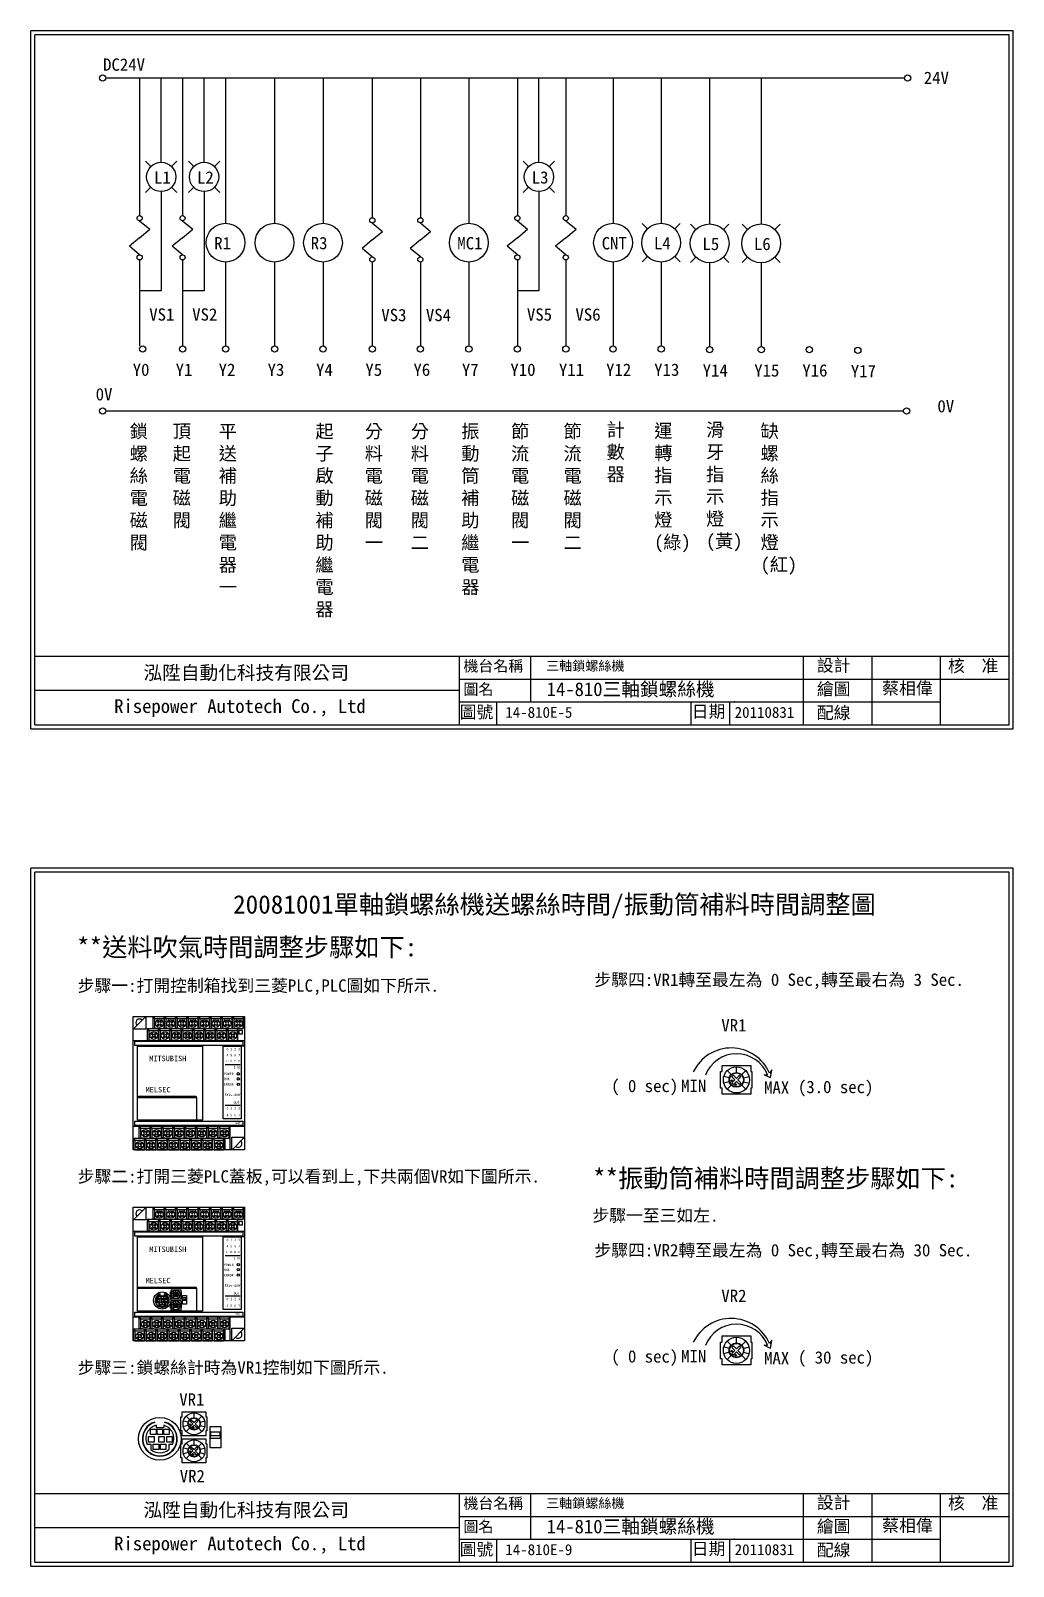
# Model space of a CAD drawing. Extents: x 143 to 1738, y -21 to 428.
# Drawn here: x 1450.6 to 1737.6, y -20.5 to 428 of the extents above; entities that cross this region are included whole.
import ezdxf

# ---------------------------------------------------------------- set-up
doc = ezdxf.new("R2010")
doc.units = 0
doc.layers.get('0').update_dxf_attribs({"linetype": 'CONTINUOUS'})
for name, color, linetype in [('圖框層', 7, 'CONTINUOUS'), ('文字層', 4, 'CONTINUOUS'), ('標尺寸層', 3, 'CONTINUOUS')]:
    doc.layers.add(name, color=color, linetype=linetype)
doc.styles.add('CNS', font='romanc.shx', dxfattribs={"bigfont": 'chineset.shx'})
doc.styles.add('STSL', font='kaiu.ttf')

# ---------------------------------------------------------------- blocks, each defined once
blk = doc.blocks.new('FX1S-14MT')
at = {"layer": '標尺寸層', "color": 7}
for p, q in [((5.75, 0), (5.75, -3.5)), ((5.75, 0), (9.05, 0)), ((6.25, -0.7), (6.25, 0)), ((9.05, -0.7), (9.05, 0)), ((9.05, 0), (9.05, -3.5)), ((9.05, 0), (9.05, -3.5)), ((9.05, 0), (12.35, 0)), ((9.55, -0.7), (9.55, 0)), ((12.35, -0.7), (12.35, 0)), ((12.35, 0), (12.35, -3.5)), ((12.35, 0), (12.35, -3.5)), ((12.35, 0), (15.65, 0)), ((12.85, -0.7), (12.85, 0)), ((15.65, -0.7), (15.65, 0)), ((15.65, 0), (15.65, -3.5)), ((15.65, 0), (15.65, -3.5)), ((15.65, 0), (18.95, 0)), ((16.15, -0.7), (16.15, 0)), ((18.95, -0.7), (18.95, 0)), ((18.95, 0), (18.95, -3.5)), ((18.95, 0), (18.95, -3.5)), ((18.95, 0), (22.25, 0)), ((19.45, -0.7), (19.45, 0)), ((22.25, -0.7), (22.25, 0)), ((22.25, 0), (22.25, -3.5)), ((22.25, 0), (22.25, -3.5)), ((22.25, 0), (25.55, 0)), ((22.75, -0.7), (22.75, 0)), ((25.55, -0.7), (25.55, 0)), ((25.55, 0), (25.55, -3.5)), ((25.55, 0), (25.55, -3.5)), ((25.55, 0), (28.85, 0)), ((26.05, -0.7), (26.05, 0)), ((28.85, -0.7), (28.85, 0)), ((28.85, 0), (28.85, -3.5)), ((28.85, 0), (28.85, -3.5)), ((28.85, 0), (32.15, 0)), ((29.35, -0.7), (29.35, 0)), ((32.15, -0.7), (32.15, 0)), ((32.15, 0), (32.15, -3.5)), ((3.55, -0.15), (0.15, -3.55)), ((4.1, -3.5), (4.1, -7)), ((4.1, -3.5), (7.4, -3.5)), ((4.6, -4.2), (4.6, -3.5)), ((6.85, -3.5), (5.75, -3.5)), ((7.4, -4.2), (7.4, -3.5)), ((7.4, -3.5), (7.4, -7)), ((7.4, -3.5), (7.4, -7)), ((7.4, -3.5), (10.7, -3.5)), ((7.9, -4.2), (7.9, -3.5)), ((10.15, -3.5), (9.05, -3.5)), ((10.7, -4.2), (10.7, -3.5)), ((10.7, -3.5), (10.7, -7)), ((10.7, -3.5), (10.7, -7)), ((10.7, -3.5), (14, -3.5)), ((11.2, -4.2), (11.2, -3.5)), ((13.45, -3.5), (12.35, -3.5)), ((14, -4.2), (14, -3.5)), ((14, -3.5), (14, -7)), ((14, -3.5), (14, -7)), ((14, -3.5), (17.3, -3.5)), ((14.5, -4.2), (14.5, -3.5)), ((16.75, -3.5), (15.65, -3.5)), ((17.3, -4.2), (17.3, -3.5)), ((17.3, -3.5), (17.3, -7)), ((17.3, -3.5), (17.3, -7)), ((17.3, -3.5), (20.6, -3.5)), ((17.8, -4.2), (17.8, -3.5)), ((20.05, -3.5), (18.95, -3.5)), ((20.6, -4.2), (20.6, -3.5)), ((20.6, -3.5), (20.6, -7)), ((20.6, -3.5), (20.6, -7)), ((20.6, -3.5), (23.9, -3.5)), ((21.1, -4.2), (21.1, -3.5)), ((23.35, -3.5), (22.25, -3.5)), ((23.9, -4.2), (23.9, -3.5)), ((23.9, -3.5), (23.9, -7)), ((23.9, -3.5), (23.9, -7)), ((23.9, -3.5), (27.2, -3.5)), ((24.4, -4.2), (24.4, -3.5)), ((26.65, -3.5), (25.55, -3.5)), ((27.2, -4.2), (27.2, -3.5)), ((27.2, -3.5), (27.2, -7)), ((27.2, -3.5), (27.2, -7)), ((27.2, -3.5), (30.5, -3.5)), ((27.7, -4.2), (27.7, -3.5)), ((29.95, -3.5), (28.85, -3.5)), ((30.5, -4.2), (30.5, -3.5)), ((30.5, -3.5), (30.5, -7)), ((0, -7), (32.5, -7)), ((5.2, -7), (4.1, -7)), ((8.5, -7), (7.4, -7)), ((11.8, -7), (10.7, -7)), ((15.1, -7), (14, -7)), ((18.4, -7), (17.3, -7)), ((21.7, -7), (20.6, -7)), ((25, -7), (23.9, -7)), ((28.3, -7), (27.2, -7)), ((32.5, -8.67), (31.5, -8.67)), ((32.5, -8.78), (32.5, -9.78)), ((26.87, -14.07), (31.19, -14.07)), ((18.37, -23.41), (1.2, -23.41)), ((26.87, -25.86), (31.19, -25.86)), ((0, -32), (32.5, -32)), ((0, -35.5), (0, -39)), ((0, -35.5), (3.3, -35.5)), ((0.5, -36.2), (0.5, -35.5)), ((1.65, -32), (1.65, -35.5)), ((1.65, -32), (4.95, -32)), ((2.75, -35.5), (1.65, -35.5)), ((2.15, -32.7), (2.15, -32)), ((3.3, -36.2), (3.3, -35.5)), ((3.3, -35.5), (3.3, -39)), ((3.3, -35.5), (3.3, -39)), ((3.3, -35.5), (6.6, -35.5)), ((3.8, -36.2), (3.8, -35.5)), ((4.95, -32.7), (4.95, -32)), ((4.95, -32), (4.95, -35.5)), ((4.95, -32), (4.95, -35.5)), ((4.95, -32), (8.25, -32)), ((6.05, -35.5), (4.95, -35.5)), ((5.45, -32.7), (5.45, -32)), ((6.6, -36.2), (6.6, -35.5)), ((6.6, -35.5), (6.6, -39)), ((6.6, -35.5), (6.6, -39)), ((6.6, -35.5), (9.9, -35.5)), ((7.1, -36.2), (7.1, -35.5)), ((8.25, -32.7), (8.25, -32)), ((8.25, -32), (8.25, -35.5)), ((8.25, -32), (8.25, -35.5)), ((8.25, -32), (11.55, -32)), ((9.35, -35.5), (8.25, -35.5)), ((8.75, -32.7), (8.75, -32)), ((9.9, -36.2), (9.9, -35.5)), ((9.9, -35.5), (9.9, -39)), ((9.9, -35.5), (9.9, -39)), ((9.9, -35.5), (13.2, -35.5)), ((10.4, -36.2), (10.4, -35.5)), ((11.55, -32.7), (11.55, -32)), ((11.55, -32), (11.55, -35.5)), ((11.55, -32), (11.55, -35.5)), ((11.55, -32), (14.85, -32)), ((12.65, -35.5), (11.55, -35.5)), ((12.05, -32.7), (12.05, -32)), ((13.2, -36.2), (13.2, -35.5)), ((13.2, -35.5), (13.2, -39)), ((13.2, -35.5), (13.2, -39)), ((13.2, -35.5), (16.5, -35.5)), ((13.7, -36.2), (13.7, -35.5)), ((14.85, -32.7), (14.85, -32)), ((14.85, -32), (14.85, -35.5)), ((14.85, -32), (14.85, -35.5)), ((14.85, -32), (18.15, -32)), ((15.95, -35.5), (14.85, -35.5)), ((15.35, -32.7), (15.35, -32)), ((16.5, -36.2), (16.5, -35.5)), ((16.5, -35.5), (16.5, -39)), ((16.5, -35.5), (16.5, -39)), ((16.5, -35.5), (19.8, -35.5)), ((17, -36.2), (17, -35.5)), ((18.15, -32.7), (18.15, -32)), ((18.15, -32), (18.15, -35.5)), ((18.15, -32), (18.15, -35.5)), ((18.15, -32), (21.45, -32)), ((19.25, -35.5), (18.15, -35.5)), ((18.65, -32.7), (18.65, -32)), ((19.8, -36.2), (19.8, -35.5)), ((19.8, -35.5), (19.8, -39)), ((19.8, -35.5), (19.8, -39)), ((19.8, -35.5), (23.1, -35.5)), ((20.3, -36.2), (20.3, -35.5)), ((21.45, -32.7), (21.45, -32)), ((21.45, -32), (21.45, -35.5)), ((21.45, -32), (21.45, -35.5)), ((21.45, -32), (24.75, -32)), ((22.55, -35.5), (21.45, -35.5)), ((21.95, -32.7), (21.95, -32)), ((23.1, -36.2), (23.1, -35.5)), ((23.1, -35.5), (23.1, -39)), ((23.1, -35.5), (23.1, -39)), ((23.1, -35.5), (26.4, -35.5)), ((23.6, -36.2), (23.6, -35.5)), ((24.75, -32.7), (24.75, -32)), ((24.75, -32), (24.75, -35.5)), ((24.75, -32), (24.75, -35.5)), ((24.75, -32), (28.05, -32)), ((25.85, -35.5), (24.75, -35.5)), ((25.25, -32.7), (25.25, -32)), ((26.4, -36.2), (26.4, -35.5)), ((26.4, -35.5), (26.4, -39)), ((26.73, -35.5), (26.73, -39)), ((28.05, -32.7), (28.05, -32)), ((28.05, -32), (28.05, -35.5)), ((28.25, -32), (28.25, -39)), ((32.35, -35.45), (28.95, -38.85)), ((1.1, -39), (0, -39)), ((4.4, -39), (3.3, -39)), ((7.7, -39), (6.6, -39)), ((11, -39), (9.9, -39)), ((14.3, -39), (13.2, -39)), ((17.6, -39), (16.5, -39)), ((20.9, -39), (19.8, -39)), ((24.2, -39), (23.1, -39))]:
    blk.add_line(p, q, dxfattribs=at)
for points in [[(0, 0), (3.7, 0), (3.7, -3.7), (0, -3.7)], [(0, 0), (32.5, 0), (32.5, -39), (0, -39)], [(7.4, -4.2), (4.6, -4.2), (4.6, -7), (7.4, -7)], [(9.05, -0.7), (6.25, -0.7), (6.25, -3.5), (9.05, -3.5)], [(10.7, -4.2), (7.9, -4.2), (7.9, -7), (10.7, -7)], [(12.35, -0.7), (9.55, -0.7), (9.55, -3.5), (12.35, -3.5)], [(14, -4.2), (11.2, -4.2), (11.2, -7), (14, -7)], [(15.65, -0.7), (12.85, -0.7), (12.85, -3.5), (15.65, -3.5)], [(17.3, -4.2), (14.5, -4.2), (14.5, -7), (17.3, -7)], [(18.95, -0.7), (16.15, -0.7), (16.15, -3.5), (18.95, -3.5)], [(20.6, -4.2), (17.8, -4.2), (17.8, -7), (20.6, -7)], [(22.25, -0.7), (19.45, -0.7), (19.45, -3.5), (22.25, -3.5)], [(23.9, -4.2), (21.1, -4.2), (21.1, -7), (23.9, -7)], [(25.55, -0.7), (22.75, -0.7), (22.75, -3.5), (25.55, -3.5)], [(27.2, -4.2), (24.4, -4.2), (24.4, -7), (27.2, -7)], [(28.85, -0.7), (26.05, -0.7), (26.05, -3.5), (28.85, -3.5)], [(30.5, -4.2), (27.7, -4.2), (27.7, -7), (30.5, -7)], [(32.15, -0.7), (29.35, -0.7), (29.35, -3.5), (32.15, -3.5)], [(31.93, -4.11), (30.83, -4.11), (30.83, -5.11), (31.93, -5.11)], [(0.46, -7.2), (32.05, -7.2), (32.05, -8.47), (0.46, -8.47)], [(1.2, -8.63), (20.2, -8.63), (20.2, -30.33), (1.2, -30.33)], [(26.3, -8.67), (31.5, -8.67), (31.5, -29.87), (26.3, -29.87)], [(1.2, -23.63), (18.5, -23.63), (18.5, -30.33), (1.2, -30.33)], [(0.46, -30.6), (32.05, -30.6), (32.05, -31.87), (0.46, -31.87)], [(4.95, -32.7), (2.15, -32.7), (2.15, -35.5), (4.95, -35.5)], [(8.25, -32.7), (5.45, -32.7), (5.45, -35.5), (8.25, -35.5)], [(11.55, -32.7), (8.75, -32.7), (8.75, -35.5), (11.55, -35.5)], [(14.85, -32.7), (12.05, -32.7), (12.05, -35.5), (14.85, -35.5)], [(18.15, -32.7), (15.35, -32.7), (15.35, -35.5), (18.15, -35.5)], [(21.45, -32.7), (18.65, -32.7), (18.65, -35.5), (21.45, -35.5)], [(24.75, -32.7), (21.95, -32.7), (21.95, -35.5), (24.75, -35.5)], [(28.05, -32.7), (25.25, -32.7), (25.25, -35.5), (28.05, -35.5)], [(28.8, -35.3), (32.5, -35.3), (32.5, -39), (28.8, -39)], [(3.3, -36.2), (0.5, -36.2), (0.5, -39), (3.3, -39)], [(6.6, -36.2), (3.8, -36.2), (3.8, -39), (6.6, -39)], [(9.9, -36.2), (7.1, -36.2), (7.1, -39), (9.9, -39)], [(13.2, -36.2), (10.4, -36.2), (10.4, -39), (13.2, -39)], [(16.5, -36.2), (13.7, -36.2), (13.7, -39), (16.5, -39)], [(19.8, -36.2), (17, -36.2), (17, -39), (19.8, -39)], [(23.1, -36.2), (20.3, -36.2), (20.3, -39), (23.1, -39)], [(26.4, -36.2), (23.6, -36.2), (23.6, -39), (26.4, -39)]]:
    blk.add_lwpolyline(points, close=True, dxfattribs=at)
for centre, radius in [((7.65, -2.1), 1.1), ((10.95, -2.1), 1.1), ((14.25, -2.1), 1.1), ((17.55, -2.1), 1.1), ((20.85, -2.1), 1.1), ((24.15, -2.1), 1.1), ((27.45, -2.1), 1.1), ((30.75, -2.1), 1.1), ((6, -5.6), 1.1), ((9.3, -5.6), 1.1), ((12.6, -5.6), 1.1), ((15.9, -5.6), 1.1), ((19.2, -5.6), 1.1), ((22.5, -5.6), 1.1), ((25.8, -5.6), 1.1), ((29.1, -5.6), 1.1), ((30.67, -16.76), 0.346), ((30.67, -18.22), 0.346), ((30.67, -19.8), 0.346), ((3.55, -34.1), 1.1), ((6.85, -34.1), 1.1), ((10.15, -34.1), 1.1), ((13.45, -34.1), 1.1), ((16.75, -34.1), 1.1), ((20.05, -34.1), 1.1), ((23.35, -34.1), 1.1), ((26.65, -34.1), 1.1), ((1.9, -37.6), 1.1), ((5.2, -37.6), 1.1), ((8.5, -37.6), 1.1), ((11.8, -37.6), 1.1), ((15.1, -37.6), 1.1), ((18.4, -37.6), 1.1), ((21.7, -37.6), 1.1), ((25, -37.6), 1.1)]:
    blk.add_circle(centre, radius, dxfattribs=at)
for centre, start, end in [((1.85, -1.85), 45, 225), ((30.65, -37.15), 225, 45)]:
    blk.add_arc(centre, 1.1, start, end, dxfattribs=at)
for centre, major_axis, ratio, start_param, end_param in [((7.65, -1.9), (-0.778, 0.778), 0.176168, 4.886768, 7.679603), ((7.65, -2.1), (0.778, 0.778), 0.176168, 1.745175, 4.53801), ((7.65, -1.9), (0.778, 0.778), 0.176168, 4.886768, 7.679603), ((7.65, -2.1), (-0.778, 0.778), 0.176168, 8.02836, 10.821195), ((10.95, -1.9), (-0.778, 0.778), 0.176168, 4.886768, 7.679603), ((10.95, -2.1), (0.778, 0.778), 0.176168, 1.745175, 4.53801), ((10.95, -1.9), (0.778, 0.778), 0.176168, 4.886768, 7.679603), ((10.95, -2.1), (-0.778, 0.778), 0.176168, 8.02836, 10.821195), ((14.25, -1.9), (-0.778, 0.778), 0.176168, 4.886768, 7.679603), ((14.25, -2.1), (0.778, 0.778), 0.176168, 1.745175, 4.53801), ((14.25, -1.9), (0.778, 0.778), 0.176168, 4.886768, 7.679603), ((14.25, -2.1), (-0.778, 0.778), 0.176168, 8.02836, 10.821195), ((17.55, -1.9), (-0.778, 0.778), 0.176168, 4.886768, 7.679603), ((17.55, -2.1), (0.778, 0.778), 0.176168, 1.745175, 4.53801), ((17.55, -1.9), (0.778, 0.778), 0.176168, 4.886768, 7.679603), ((17.55, -2.1), (-0.778, 0.778), 0.176168, 8.02836, 10.821195), ((20.85, -1.9), (-0.778, 0.778), 0.176168, 4.886768, 7.679603), ((20.85, -2.1), (0.778, 0.778), 0.176168, 1.745175, 4.53801), ((20.85, -1.9), (0.778, 0.778), 0.176168, 4.886768, 7.679603), ((20.85, -2.1), (-0.778, 0.778), 0.176168, 8.02836, 10.821195), ((24.15, -1.9), (-0.778, 0.778), 0.176168, 4.886768, 7.679603), ((24.15, -2.1), (0.778, 0.778), 0.176168, 1.745175, 4.53801), ((24.15, -1.9), (0.778, 0.778), 0.176168, 4.886768, 7.679603), ((24.15, -2.1), (-0.778, 0.778), 0.176168, 8.02836, 10.821195), ((27.45, -1.9), (-0.778, 0.778), 0.176168, 4.886768, 7.679603), ((27.45, -2.1), (0.778, 0.778), 0.176168, 1.745175, 4.53801), ((27.45, -1.9), (0.778, 0.778), 0.176168, 4.886768, 7.679603), ((27.45, -2.1), (-0.778, 0.778), 0.176168, 8.02836, 10.821195), ((30.75, -1.9), (-0.778, 0.778), 0.176168, 4.886768, 7.679603), ((30.75, -2.1), (0.778, 0.778), 0.176168, 1.745175, 4.53801), ((30.75, -1.9), (0.778, 0.778), 0.176168, 4.886768, 7.679603), ((30.75, -2.1), (-0.778, 0.778), 0.176168, 8.02836, 10.821195), ((6, -5.6), (-0.778, 0.778), 0.176168, 4.886768, 7.679603), ((6, -5.6), (0.778, 0.778), 0.176168, 1.745175, 4.53801), ((6, -5.6), (0.778, 0.778), 0.176168, 4.886768, 7.679603), ((6, -5.6), (-0.778, 0.778), 0.176168, 8.02836, 10.821195), ((9.3, -5.6), (-0.778, 0.778), 0.176168, 4.886768, 7.679603), ((9.3, -5.6), (0.778, 0.778), 0.176168, 1.745175, 4.53801), ((9.3, -5.6), (0.778, 0.778), 0.176168, 4.886768, 7.679603), ((9.3, -5.6), (-0.778, 0.778), 0.176168, 8.02836, 10.821195), ((12.6, -5.6), (-0.778, 0.778), 0.176168, 4.886768, 7.679603), ((12.6, -5.6), (0.778, 0.778), 0.176168, 1.745175, 4.53801), ((12.6, -5.6), (0.778, 0.778), 0.176168, 4.886768, 7.679603), ((12.6, -5.6), (-0.778, 0.778), 0.176168, 8.02836, 10.821195), ((15.9, -5.6), (-0.778, 0.778), 0.176168, 4.886768, 7.679603), ((15.9, -5.6), (0.778, 0.778), 0.176168, 1.745175, 4.53801), ((15.9, -5.6), (0.778, 0.778), 0.176168, 4.886768, 7.679603), ((15.9, -5.6), (-0.778, 0.778), 0.176168, 8.02836, 10.821195), ((19.2, -5.6), (-0.778, 0.778), 0.176168, 4.886768, 7.679603), ((19.2, -5.6), (0.778, 0.778), 0.176168, 1.745175, 4.53801), ((19.2, -5.6), (0.778, 0.778), 0.176168, 4.886768, 7.679603), ((19.2, -5.6), (-0.778, 0.778), 0.176168, 8.02836, 10.821195), ((22.5, -5.6), (-0.778, 0.778), 0.176168, 4.886768, 7.679603), ((22.5, -5.6), (0.778, 0.778), 0.176168, 1.745175, 4.53801), ((22.5, -5.6), (0.778, 0.778), 0.176168, 4.886768, 7.679603), ((22.5, -5.6), (-0.778, 0.778), 0.176168, 8.02836, 10.821195), ((25.8, -5.6), (-0.778, 0.778), 0.176168, 4.886768, 7.679603), ((25.8, -5.6), (0.778, 0.778), 0.176168, 1.745175, 4.53801), ((25.8, -5.6), (0.778, 0.778), 0.176168, 4.886768, 7.679603), ((25.8, -5.6), (-0.778, 0.778), 0.176168, 8.02836, 10.821195), ((29.1, -5.6), (-0.778, 0.778), 0.176168, 4.886768, 7.679603), ((29.1, -5.6), (0.778, 0.778), 0.176168, 1.745175, 4.53801), ((29.1, -5.6), (0.778, 0.778), 0.176168, 4.886768, 7.679603), ((29.1, -5.6), (-0.778, 0.778), 0.176168, 8.02836, 10.821195), ((18.37, -23.63), (0, 0.227), 0.577995, 4.712389, 6.283185), ((3.55, -34.1), (-0.778, 0.778), 0.176168, 4.886768, 7.679603), ((3.55, -34.1), (0.778, 0.778), 0.176168, 1.745175, 4.53801), ((3.55, -34.1), (0.778, 0.778), 0.176168, 4.886768, 7.679603), ((3.55, -34.1), (-0.778, 0.778), 0.176168, 8.02836, 10.821195), ((6.85, -34.1), (-0.778, 0.778), 0.176168, 4.886768, 7.679603), ((6.85, -34.1), (0.778, 0.778), 0.176168, 1.745175, 4.53801), ((6.85, -34.1), (0.778, 0.778), 0.176168, 4.886768, 7.679603), ((6.85, -34.1), (-0.778, 0.778), 0.176168, 8.02836, 10.821195), ((10.15, -34.1), (-0.778, 0.778), 0.176168, 4.886768, 7.679603), ((10.15, -34.1), (0.778, 0.778), 0.176168, 1.745175, 4.53801), ((10.15, -34.1), (0.778, 0.778), 0.176168, 4.886768, 7.679603), ((10.15, -34.1), (-0.778, 0.778), 0.176168, 8.02836, 10.821195), ((13.45, -34.1), (-0.778, 0.778), 0.176168, 4.886768, 7.679603), ((13.45, -34.1), (0.778, 0.778), 0.176168, 1.745175, 4.53801), ((13.45, -34.1), (0.778, 0.778), 0.176168, 4.886768, 7.679603), ((13.45, -34.1), (-0.778, 0.778), 0.176168, 8.02836, 10.821195), ((16.75, -34.1), (-0.778, 0.778), 0.176168, 4.886768, 7.679603), ((16.75, -34.1), (0.778, 0.778), 0.176168, 1.745175, 4.53801), ((16.75, -34.1), (0.778, 0.778), 0.176168, 4.886768, 7.679603), ((16.75, -34.1), (-0.778, 0.778), 0.176168, 8.02836, 10.821195), ((20.05, -34.1), (-0.778, 0.778), 0.176168, 4.886768, 7.679603), ((20.05, -34.1), (0.778, 0.778), 0.176168, 1.745175, 4.53801), ((20.05, -34.1), (0.778, 0.778), 0.176168, 4.886768, 7.679603), ((20.05, -34.1), (-0.778, 0.778), 0.176168, 8.02836, 10.821195), ((23.35, -34.1), (-0.778, 0.778), 0.176168, 4.886768, 7.679603), ((23.35, -34.1), (0.778, 0.778), 0.176168, 1.745175, 4.53801), ((23.35, -34.1), (0.778, 0.778), 0.176168, 4.886768, 7.679603), ((23.35, -34.1), (-0.778, 0.778), 0.176168, 8.02836, 10.821195), ((26.65, -34.1), (-0.778, 0.778), 0.176168, 4.886768, 7.679603), ((26.65, -34.1), (0.778, 0.778), 0.176168, 1.745175, 4.53801), ((26.65, -34.1), (0.778, 0.778), 0.176168, 4.886768, 7.679603), ((26.65, -34.1), (-0.778, 0.778), 0.176168, 8.02836, 10.821195), ((1.9, -37.6), (-0.778, 0.778), 0.176168, 4.886768, 7.679603), ((1.9, -37.6), (0.778, 0.778), 0.176168, 1.745175, 4.53801), ((1.9, -37.6), (0.778, 0.778), 0.176168, 4.886768, 7.679603), ((1.9, -37.6), (-0.778, 0.778), 0.176168, 8.02836, 10.821195), ((5.2, -37.6), (-0.778, 0.778), 0.176168, 4.886768, 7.679603), ((5.2, -37.6), (0.778, 0.778), 0.176168, 1.745175, 4.53801), ((5.2, -37.6), (0.778, 0.778), 0.176168, 4.886768, 7.679603), ((5.2, -37.6), (-0.778, 0.778), 0.176168, 8.02836, 10.821195), ((8.5, -37.6), (-0.778, 0.778), 0.176168, 4.886768, 7.679603), ((8.5, -37.6), (0.778, 0.778), 0.176168, 1.745175, 4.53801), ((8.5, -37.6), (0.778, 0.778), 0.176168, 4.886768, 7.679603), ((8.5, -37.6), (-0.778, 0.778), 0.176168, 8.02836, 10.821195), ((11.8, -37.6), (-0.778, 0.778), 0.176168, 4.886768, 7.679603), ((11.8, -37.6), (0.778, 0.778), 0.176168, 1.745175, 4.53801), ((11.8, -37.6), (0.778, 0.778), 0.176168, 4.886768, 7.679603), ((11.8, -37.6), (-0.778, 0.778), 0.176168, 8.02836, 10.821195), ((15.1, -37.6), (-0.778, 0.778), 0.176168, 4.886768, 7.679603), ((15.1, -37.6), (0.778, 0.778), 0.176168, 1.745175, 4.53801), ((15.1, -37.6), (0.778, 0.778), 0.176168, 4.886768, 7.679603), ((15.1, -37.6), (-0.778, 0.778), 0.176168, 8.02836, 10.821195), ((18.4, -37.6), (-0.778, 0.778), 0.176168, 4.886768, 7.679603), ((18.4, -37.6), (0.778, 0.778), 0.176168, 1.745175, 4.53801), ((18.4, -37.6), (0.778, 0.778), 0.176168, 4.886768, 7.679603), ((18.4, -37.6), (-0.778, 0.778), 0.176168, 8.02836, 10.821195), ((21.7, -37.6), (-0.778, 0.778), 0.176168, 4.886768, 7.679603), ((21.7, -37.6), (0.778, 0.778), 0.176168, 1.745175, 4.53801), ((21.7, -37.6), (0.778, 0.778), 0.176168, 4.886768, 7.679603), ((21.7, -37.6), (-0.778, 0.778), 0.176168, 8.02836, 10.821195), ((25, -37.6), (-0.778, 0.778), 0.176168, 4.886768, 7.679603), ((25, -37.6), (0.778, 0.778), 0.176168, 1.745175, 4.53801), ((25, -37.6), (0.778, 0.778), 0.176168, 4.886768, 7.679603), ((25, -37.6), (-0.778, 0.778), 0.176168, 8.02836, 10.821195)]:
    blk.add_ellipse(centre, major_axis=major_axis, ratio=ratio, start_param=start_param, end_param=end_param, dxfattribs=at)
at = {"layer": '圖框層', "color": 4, "style": 'STSL'}
for s, height, p in [('MITSUBISH', 1.61, (4.67, -13.07)), ('10 11 12 13', 0.4752, (27.12, -13.22)), ('4 5 6 7', 0.72, (27.24, -11.68)), ('0 1 2 3', 0.72, (27.24, -9.89)), ('POWER', 0.72, (26.49, -17.14)), ('RUN', 0.72, (26.49, -18.61)), ('I N', 0.72, (29.32, -15.2)), ('MELSEC', 1.56, (3.57, -22.17)), ('ERROR', 0.72, (26.49, -20.19)), ('FX1s-40MT', 0.72, (26.66, -23.24)), ('0 1 2 3', 0.72, (27.24, -27.14)), ('OUT', 0.72, (29.32, -25.53)), ('4 5 6 7', 0.72, (27.24, -29.15)), ('20MT', 0.475, (29.8, -31.41))]:
    blk.add_text(s, height=height, dxfattribs=at).set_placement(p)
blk = doc.blocks.new('PLC-VR1&VR2')
at = {"layer": '標尺寸層'}
h = blk.add_hatch(color=7, dxfattribs=at)
edge = h.paths.add_edge_path()
edge.add_arc((16.76, -4.27), 0.178, 0, 360)
h = blk.add_hatch(color=7, dxfattribs=at)
edge = h.paths.add_edge_path()
edge.add_arc((17.72, -5.23), 0.178, 0, 360)
h = blk.add_hatch(color=7, dxfattribs=at)
edge = h.paths.add_edge_path()
edge.add_arc((16.76, -12.18), 0.178, 0, 360)
h = blk.add_hatch(color=7, dxfattribs=at)
edge = h.paths.add_edge_path()
edge.add_arc((17.72, -13.14), 0.178, 0, 360)
at = {"layer": '標尺寸層', "color": 7}
for p, q in [((6.46, -3.65), (6.46, -3.55)), ((9.4, -3.65), (9.4, -3.55)), ((16.18, -3.61), (14.83, -3.25)), ((15.66, -1.82), (16.64, -2.8)), ((17.91, -2.28), (17.91, -0.88)), ((20.17, -1.82), (19.19, -2.8)), ((19.65, -3.61), (21, -3.25)), ((6.81, -4.49), (6.81, -5.13)), ((6.81, -5.13), (9.05, -5.13)), ((9.05, -4.49), (9.05, -5.13)), ((16.18, -4.54), (14.83, -4.9)), ((16.64, -5.35), (15.66, -6.34)), ((17.91, -10.18), (17.91, -8.79)), ((19.19, -5.35), (20.17, -6.34)), ((19.65, -4.54), (21, -4.9)), ((22.83, -6.37), (22.67, -6.53)), ((22.67, -8.35), (22.83, -7.49)), ((22.83, -7.49), (22.83, -6.37)), ((22.83, -7.49), (25.57, -7.49)), ((25.57, -7.49), (25.57, -6.37)), ((25.57, -6.37), (25.7, -6.37)), ((25.7, -8.35), (25.57, -7.49)), ((16.18, -11.52), (14.83, -11.16)), ((16.18, -12.45), (14.83, -12.81)), ((15.66, -9.73), (16.64, -10.71)), ((16.64, -13.26), (15.66, -14.24)), ((20.17, -9.73), (19.19, -10.71)), ((19.19, -13.26), (20.17, -14.24)), ((19.65, -11.52), (21, -11.16)), ((19.65, -12.45), (21, -12.81))]:
    blk.add_line(p, q, dxfattribs=at)
for points in [[(14.41, -6.1), (14.05, -6.1), (14.05, -2.05), (14.41, -2.05)], [(14.41, -2.05), (14.41, -0.58), (21.41, -0.58), (21.41, -2.05)], [(17.54, -4.08), (16.81, -3.34), (17.18, -2.97), (17.91, -3.71)], [(17.54, -4.08), (16.81, -4.81), (17.18, -5.18), (17.91, -4.45)], [(18.28, -4.08), (19.02, -3.34), (18.65, -2.97), (17.91, -3.71)], [(18.28, -4.08), (19.02, -4.81), (18.65, -5.18), (17.91, -4.45)], [(21.41, -2.05), (21.68, -2.05), (21.68, -6.1), (21.41, -6.1)], [(21.41, -6.1), (21.41, -7.58), (14.41, -7.58), (14.41, -6.1)], [(14.41, -9.96), (14.41, -8.48), (21.41, -8.48), (21.41, -9.96)], [(25.7, -6.37), (25.7, -8.35), (22.67, -8.35), (22.67, -6.37)], [(22.83, -6.37), (25.57, -6.37)], [(4.13, -9.98), (5.34, -9.98), (5.34, -11.61)], [(10.67, -11.48), (10.67, -9.98), (11.73, -9.98)], [(14.41, -14.01), (14.05, -14.01), (14.05, -9.96), (14.41, -9.96)], [(17.54, -11.98), (16.81, -11.25), (17.18, -10.88), (17.91, -11.61)], [(17.54, -11.98), (16.81, -12.72), (17.18, -13.09), (17.91, -12.35)], [(18.28, -11.98), (19.02, -11.25), (18.65, -10.88), (17.91, -11.61)], [(18.28, -11.98), (19.02, -12.72), (18.65, -13.09), (17.91, -12.35)], [(21.41, -9.96), (21.68, -9.96), (21.68, -14.01), (21.41, -14.01)], [(21.41, -14.01), (21.41, -15.48), (14.41, -15.48), (14.41, -14.01)]]:
    blk.add_lwpolyline(points, dxfattribs=at)
for points in [[(4.63, -7.82), (6.23, -7.82), (6.23, -9.42), (4.63, -9.42)], [(5.24, -5.61), (6.84, -5.61), (6.84, -7.21), (5.24, -7.21)], [(7.15, -5.61), (8.75, -5.61), (8.75, -7.21), (7.15, -7.21)], [(7.6, -7.82), (9.2, -7.82), (9.2, -9.42), (7.6, -9.42)], [(9.05, -5.61), (10.65, -5.61), (10.65, -7.21), (9.05, -7.21)], [(9.93, -7.82), (11.53, -7.82), (11.53, -9.42), (9.93, -9.42)], [(22.67, -4.81), (25.7, -4.81), (25.7, -11.07), (22.67, -11.07)], [(6, -9.98), (7.6, -9.98), (7.6, -11.58), (6, -11.58)], [(8.08, -9.98), (9.68, -9.98), (9.68, -11.58), (8.08, -11.58)]]:
    blk.add_lwpolyline(points, close=True, dxfattribs=at)
for centre, radius in [((7.93, -8.43), 6.25), ((17.91, -4.08), 3.2), ((17.91, -4.08), 1.8), ((17.91, -4.08), 1.69), ((16.76, -4.27), 0.178), ((17.91, -11.98), 3.2), ((17.72, -5.23), 0.178), ((17.91, -11.98), 1.8), ((17.91, -11.98), 1.69), ((16.76, -12.18), 0.178), ((17.72, -13.14), 0.178)]:
    blk.add_circle(centre, radius, dxfattribs=at)
for radius, start, end in [(5.1, 106.7199, 73.2801), (5, 107.0644, 72.9356), (4.1, 105.8749, 202.154), (4.1, 337.846, 74.1251), (4.1, 230.7742, 311.8924)]:
    blk.add_arc((7.93, -8.43), radius, start, end, dxfattribs=at)

msp = doc.modelspace()

# ---------------------------------------------------------------- hatches: boundary and pattern name
at = {"layer": '標尺寸層'}
h = msp.add_hatch(color=7, dxfattribs=at)
edge = h.paths.add_edge_path()
edge.add_arc((1655.36, 121.32), 0.213, 0, 360)
h = msp.add_hatch(color=7, dxfattribs=at)
edge = h.paths.add_edge_path()
edge.add_arc((1656.51, 120.16), 0.213, 0, 360)
h = msp.add_hatch(color=7, dxfattribs=at)
edge = h.paths.add_edge_path()
edge.add_arc((1655.36, 42.31), 0.213, 0, 360)
h = msp.add_hatch(color=7, dxfattribs=at)
edge = h.paths.add_edge_path()
edge.add_arc((1656.51, 41.15), 0.213, 0, 360)

# ---------------------------------------------------------------- linework, layer by layer
for p, q in [((1488.72, 389.61), (1488.72, 414.21)), ((1501.27, 389.61), (1501.27, 414.21)), ((1599.04, 389.61), (1599.04, 414.21)), ((1488.72, 381.04), (1488.72, 352.07)), ((1501.27, 381.04), (1501.27, 352.07)), ((1599.04, 381.04), (1599.04, 352.07)), ((1488.72, 352.07), (1482.43, 352.07)), ((1501.27, 352.07), (1494.97, 352.07)), ((1599.04, 352.07), (1592.75, 352.07))]:
    msp.add_line(p, q)
at = {"layer": '圖框層', "color": 7}
for p, q in [((1737.61, 428.02), (1450.61, 428.02)), ((1450.61, 224.05), (1450.61, 428.02)), ((1736.36, 426.77), (1451.86, 426.77)), ((1451.86, 225.3), (1451.86, 426.77)), ((1736.36, 225.3), (1736.36, 426.77)), ((1737.61, 224.05), (1737.61, 428.02)), ((1451.86, 245.3), (1562.35, 245.3)), ((1562.35, 245.3), (1736.36, 245.3)), ((1575.89, 225.3), (1575.89, 245.3)), ((1676.36, 225.3), (1676.36, 245.3)), ((1696.36, 225.3), (1696.36, 245.3)), ((1716.36, 225.3), (1716.36, 245.3)), ((1575.89, 238.63), (1736.36, 238.63)), ((1575.89, 231.96), (1716.36, 231.96)), ((1586.77, 225.3), (1586.77, 232.05)), ((1451.86, 225.3), (1736.36, 225.3)), ((1450.61, 224.05), (1737.61, 224.05)), ((1737.61, 183.43), (1450.61, 183.43)), ((1450.61, -20.54), (1450.61, 183.43)), ((1736.36, 182.18), (1451.86, 182.18)), ((1451.86, -19.29), (1451.86, 182.18)), ((1736.36, -19.29), (1736.36, 182.18)), ((1737.61, -20.54), (1737.61, 183.43)), ((1451.86, 0.71), (1562.35, 0.71)), ((1562.35, 0.71), (1736.36, 0.71)), ((1575.89, -19.29), (1575.89, 0.71)), ((1676.36, -19.29), (1676.36, 0.71)), ((1696.36, -19.29), (1696.36, 0.71)), ((1716.36, -19.29), (1716.36, 0.71)), ((1575.89, -5.95), (1736.36, -5.95)), ((1575.89, -12.62), (1716.36, -12.62)), ((1586.77, -19.29), (1586.77, -12.53)), ((1450.61, -20.54), (1737.61, -20.54)), ((1451.86, -19.29), (1736.36, -19.29))]:
    msp.add_line(p, q, dxfattribs=at)
at = {"layer": '圖框層', "color": 4}
for p in [(1656.15, 231.96), (1656.15, -12.62)]:
    msp.add_point(p, dxfattribs=at)
at = {"layer": '標尺寸層', "color": 7}
for p, q in [((1472.58, 414.21), (1705.82, 414.21)), ((1482.43, 414.21), (1482.43, 374.02)), ((1494.97, 414.21), (1494.97, 374.02)), ((1507.52, 414.21), (1507.52, 371.77)), ((1521.82, 414.21), (1521.82, 371.77)), ((1535.99, 414.21), (1535.99, 371.77)), ((1550.39, 414.21), (1550.39, 373.4)), ((1564.42, 414.21), (1564.42, 373.4)), ((1578.58, 414.21), (1578.58, 371.77)), ((1592.75, 414.21), (1592.75, 374.02)), ((1606.91, 414.21), (1606.91, 374.02)), ((1620.7, 414.21), (1620.7, 371.77)), ((1634.75, 414.21), (1634.75, 371.77)), ((1648.92, 414.01), (1648.92, 371.57)), ((1663.97, 414.01), (1663.97, 371.57)), ((1485.69, 388.35), (1484.14, 389.91)), ((1491.75, 388.35), (1493.3, 389.91)), ((1498.24, 388.35), (1496.68, 389.91)), ((1504.3, 388.35), (1505.85, 389.91)), ((1596.01, 388.35), (1594.46, 389.91)), ((1602.07, 388.35), (1603.62, 389.91)), ((1485.69, 382.29), (1484.14, 380.74)), ((1491.75, 382.29), (1493.3, 380.74)), ((1498.24, 382.29), (1496.68, 380.74)), ((1504.3, 382.29), (1505.85, 380.74)), ((1596.01, 382.29), (1594.46, 380.74)), ((1602.07, 382.29), (1603.62, 380.74)), ((1482.43, 372.51), (1485.43, 370.02)), ((1494.97, 372.51), (1497.98, 370.02)), ((1592.75, 372.51), (1595.75, 370.02)), ((1606.91, 372.51), (1609.91, 370.02)), ((1482.43, 367.53), (1485.43, 370.02)), ((1494.97, 367.53), (1497.98, 370.02)), ((1550.39, 371.9), (1553.4, 369.41)), ((1550.39, 366.92), (1553.4, 369.41)), ((1564.42, 371.9), (1567.42, 369.41)), ((1564.42, 366.92), (1567.42, 369.41)), ((1592.75, 367.53), (1595.75, 370.02)), ((1606.91, 367.53), (1609.91, 370.02)), ((1630.74, 370.11), (1629.19, 371.66)), ((1638.75, 370.11), (1640.31, 371.66)), ((1644.91, 369.91), (1643.36, 371.46)), ((1652.92, 369.91), (1654.48, 371.46)), ((1659.96, 369.91), (1658.41, 371.46)), ((1667.97, 369.91), (1669.53, 371.46)), ((1482.43, 367.53), (1479.42, 365.04)), ((1482.43, 362.56), (1479.42, 365.04)), ((1494.97, 367.53), (1491.97, 365.04)), ((1494.97, 362.56), (1491.97, 365.04)), ((1550.39, 366.92), (1547.39, 364.43)), ((1550.39, 361.94), (1547.39, 364.43)), ((1564.42, 366.92), (1561.42, 364.43)), ((1564.42, 361.94), (1561.42, 364.43)), ((1592.75, 367.53), (1589.74, 365.04)), ((1592.75, 362.56), (1589.74, 365.04)), ((1606.91, 367.53), (1603.91, 365.04)), ((1606.91, 362.56), (1603.91, 365.04)), ((1482.43, 361.05), (1482.43, 335.99)), ((1494.97, 361.05), (1494.97, 335.99)), ((1507.52, 360.44), (1507.52, 335.99)), ((1521.82, 360.44), (1521.82, 335.99)), ((1535.99, 360.44), (1535.99, 335.99)), ((1550.39, 360.44), (1550.39, 335.99)), ((1564.42, 360.44), (1564.42, 335.99)), ((1578.58, 360.44), (1578.58, 335.99)), ((1592.75, 361.05), (1592.75, 335.99)), ((1606.91, 361.05), (1606.91, 335.99)), ((1620.7, 360.44), (1620.7, 335.99)), ((1630.74, 362.1), (1629.19, 360.54)), ((1634.75, 360.44), (1634.75, 335.99)), ((1638.75, 362.1), (1640.31, 360.54)), ((1644.91, 361.9), (1643.36, 360.34)), ((1648.92, 360.24), (1648.92, 335.79)), ((1652.92, 361.9), (1654.48, 360.34)), ((1659.96, 361.9), (1658.41, 360.34)), ((1663.97, 360.24), (1663.97, 335.79)), ((1667.97, 361.9), (1669.53, 360.34)), ((1472.58, 316.94), (1705.52, 316.94)), ((1596.67, 231.96), (1596.67, 245.3)), ((1575.89, 235.3), (1451.86, 235.3)), ((1643.55, 225.3), (1643.55, 231.96)), ((1654.82, 225.3), (1654.82, 231.96)), ((1654.66, 122.11), (1653.04, 122.54)), ((1654.04, 124.26), (1655.22, 123.08)), ((1656.75, 123.71), (1656.75, 125.38)), ((1659.46, 124.26), (1658.28, 123.08)), ((1658.83, 122.11), (1660.45, 122.54)), ((1666.67, 122.1), (1664.88, 123.05)), ((1664.88, 123.05), (1665.86, 123.03)), ((1667.1, 124.48), (1666.43, 123.52)), ((1666.67, 122.1), (1667.1, 124.48)), ((1654.66, 120.99), (1653.04, 120.56)), ((1655.22, 120.02), (1654.04, 118.84)), ((1658.28, 120.02), (1659.46, 118.84)), ((1658.83, 120.99), (1660.45, 120.56)), ((1654.04, 45.25), (1655.22, 44.07)), ((1656.75, 44.7), (1656.75, 46.37)), ((1659.46, 45.25), (1658.28, 44.07)), ((1667.1, 45.47), (1666.43, 44.51)), ((1666.67, 43.09), (1667.1, 45.47)), ((1654.66, 43.1), (1653.04, 43.53)), ((1654.66, 41.98), (1653.04, 41.55)), ((1655.22, 41.01), (1654.04, 39.83)), ((1658.28, 41.01), (1659.46, 39.83)), ((1658.83, 43.1), (1660.45, 43.53)), ((1658.83, 41.98), (1660.45, 41.55)), ((1666.67, 43.09), (1664.88, 44.04)), ((1664.88, 44.04), (1665.86, 44.02)), ((1596.67, -12.62), (1596.67, 0.71)), ((1575.89, -9.29), (1451.86, -9.29)), ((1643.55, -19.29), (1643.55, -12.62)), ((1654.82, -19.29), (1654.82, -12.62))]:
    msp.add_line(p, q, dxfattribs=at)
for points in [[(1652.55, 123.98), (1652.55, 125.75), (1660.95, 125.75), (1660.95, 123.98)], [(1652.55, 119.12), (1652.11, 119.12), (1652.11, 123.98), (1652.55, 123.98)], [(1656.3, 121.55), (1655.42, 122.43), (1655.87, 122.88), (1656.75, 121.99)], [(1656.3, 121.55), (1655.42, 120.67), (1655.87, 120.22), (1656.75, 121.11)], [(1657.19, 121.55), (1658.07, 122.43), (1657.63, 122.88), (1656.75, 121.99)], [(1657.19, 121.55), (1658.07, 120.67), (1657.63, 120.22), (1656.75, 121.11)], [(1660.95, 123.98), (1661.27, 123.98), (1661.27, 119.12), (1660.95, 119.12)], [(1660.95, 119.12), (1660.95, 117.35), (1652.55, 117.35), (1652.55, 119.12)], [(1652.55, 40.11), (1652.11, 40.11), (1652.11, 44.97), (1652.55, 44.97)], [(1652.55, 44.97), (1652.55, 46.74), (1660.95, 46.74), (1660.95, 44.97)], [(1660.95, 44.97), (1661.27, 44.97), (1661.27, 40.11), (1660.95, 40.11)], [(1656.3, 42.54), (1655.42, 43.42), (1655.87, 43.87), (1656.75, 42.98)], [(1656.3, 42.54), (1655.42, 41.66), (1655.87, 41.21), (1656.75, 42.1)], [(1657.19, 42.54), (1658.07, 43.42), (1657.63, 43.87), (1656.75, 42.98)], [(1657.19, 42.54), (1658.07, 41.66), (1657.63, 41.21), (1656.75, 42.1)], [(1660.95, 40.11), (1660.95, 38.34), (1652.55, 38.34), (1652.55, 40.11)]]:
    msp.add_lwpolyline(points, dxfattribs=at)
for centre, radius in [((1471.65, 414.21), 0.92), ((1706.74, 414.21), 0.92), ((1488.72, 385.32), 4.28), ((1501.27, 385.32), 4.28), ((1599.04, 385.32), 4.28), ((1482.43, 373.26), 0.751), ((1494.97, 373.26), 0.751), ((1550.39, 372.65), 0.751), ((1564.42, 372.65), 0.751), ((1592.75, 373.26), 0.751), ((1606.91, 373.26), 0.751), ((1507.52, 366.1), 5.66), ((1521.82, 366.1), 5.66), ((1535.99, 366.1), 5.66), ((1578.58, 366.1), 5.66), ((1620.7, 366.1), 5.66), ((1634.75, 366.1), 5.66), ((1648.92, 365.9), 5.66), ((1663.97, 365.9), 5.66), ((1482.43, 361.8), 0.751), ((1494.97, 361.8), 0.751), ((1550.39, 361.19), 0.751), ((1564.42, 361.19), 0.751), ((1592.75, 361.8), 0.751), ((1606.91, 361.8), 0.751), ((1483.33, 335.07), 0.92), ((1494.99, 335.07), 0.92), ((1507.54, 335.07), 0.92), ((1521.84, 335.07), 0.92), ((1536.01, 335.07), 0.92), ((1550.41, 335.07), 0.92), ((1564.44, 335.07), 0.92), ((1578.6, 335.07), 0.92), ((1592.77, 335.07), 0.92), ((1606.93, 335.07), 0.92), ((1620.72, 335.07), 0.92), ((1634.77, 335.07), 0.92), ((1648.94, 334.87), 0.92), ((1663.99, 334.87), 0.92), ((1678.04, 334.87), 0.92), ((1692.21, 334.67), 0.92), ((1471.65, 316.94), 0.92), ((1706.44, 316.94), 0.92), ((1656.75, 121.55), 3.83), ((1656.75, 121.55), 2.16), ((1656.75, 121.55), 2.03), ((1655.36, 121.32), 0.213), ((1656.51, 120.16), 0.213), ((1656.75, 42.54), 3.83), ((1656.75, 42.54), 2.16), ((1656.75, 42.54), 2.03), ((1655.36, 42.31), 0.213), ((1656.51, 41.15), 0.213)]:
    msp.add_circle(centre, radius, dxfattribs=at)
for centre, radius, start, end in [((1655.2, 118.62), 12.25, 23.5785, 154.4129), ((1656.78, 119.41), 9.77, 21.7396, 158.8812), ((1655.2, 39.61), 12.25, 23.5785, 154.4129), ((1656.78, 40.4), 9.77, 21.7396, 158.8812)]:
    msp.add_arc(centre, radius, start, end, dxfattribs=at)

# ---------------------------------------------------------------- block references
for name, p in [('FX1S-14MT', (1480.56, 140.07)), ('FX1S-14MT', (1480.56, 84.33)), ('PLC-VR1&VR2', (1480.4, 25.15))]:
    msp.add_blockref(name, p, dxfattribs=at)
at = {"layer": '標尺寸層', "color": 7, "xscale": 0.4000000000000909, "yscale": 0.3999999999999773, "zscale": 0.4}
msp.add_blockref('PLC-VR1&VR2', (1485.85, 60.49), dxfattribs=at)

# ---------------------------------------------------------------- texts
at = {"color": 4, "style": 'STSL'}
for p in [(1601.31, 233.67), (1601.31, -10.91)]:
    msp.add_text('14-810三軸鎖螺絲機', height=4, dxfattribs=at).set_placement(p)
at = {"layer": '圖框層', "style": 'STSL'}
for s, p in [('DC24V', (1471.75, 416.32)), ('24V', (1711.47, 412.46)), ('0V', (1469.59, 320.03)), ('0V', (1715.45, 316.54))]:
    msp.add_text(s, height=3.6, dxfattribs=at).set_placement(p)
at = {"layer": '圖框層', "color": 4, "style": 'STSL'}
for s, height, p in [('L1', 3.6, (1486.62, 383.36)), ('L2', 3.6, (1499.17, 383.36)), ('L3', 3.6, (1596.94, 383.36)), ('R1', 3.6, (1504.21, 364.14)), ('R3', 3.6, (1532.4, 364.19)), ('MC1', 3.6, (1575.22, 364.14)), ('CNT', 3.6, (1617.39, 364.14)), ('L4', 3.6, (1632.65, 364.14)), ('L5', 3.6, (1646.81, 363.94)), ('L6', 3.6, (1661.86, 363.94)), ('VS1', 3.6, (1485.23, 343.32)), ('VS2', 3.6, (1497.78, 343.32)), ('VS3', 3.6, (1553.02, 343.17)), ('VS4', 3.6, (1566.04, 343.17)), ('VS5', 3.6, (1595.55, 343.32)), ('VS6', 3.6, (1609.72, 343.32)), ('Y0', 3.6, (1480.4, 327.19)), ('Y1', 3.6, (1492.95, 327.19)), ('Y2', 3.6, (1505.5, 327.19)), ('Y3', 3.6, (1519.8, 327.19)), ('Y4', 3.6, (1533.96, 327.19)), ('Y5', 3.6, (1548.37, 327.19)), ('Y6', 3.6, (1562.4, 327.19)), ('Y7', 3.6, (1576.56, 327.19)), ('Y10', 3.6, (1590.72, 327.19)), ('Y11', 3.6, (1604.89, 327.19)), ('Y12', 3.6, (1618.67, 327.19)), ('Y13', 3.6, (1632.72, 327.19)), ('Y14', 3.6, (1646.89, 326.99)), ('Y15', 3.6, (1661.94, 326.99)), ('Y16', 3.6, (1675.99, 326.99)), ('Y17', 3.6, (1690.16, 326.79)), ('泓陞自動化科技有限公司', 4, (1483.55, 238.49)), ('三軸鎖螺絲機', 2.8, (1601.14, 241.09)), ('設計', 3.6, (1680.24, 240.84)), ('核  准', 3.6, (1718.53, 240.7)), ('繪圖', 3.6, (1680.24, 233.93)), ('Risepower Autotech Co., Ltd', 4, (1474.99, 228.72)), ('圖號', 3.6, (1575.89, 227.2)), ('14-810E-5', 3.2, (1589.23, 227.31)), ('日期', 3.6, (1643.69, 227.38)), ('配線', 3.6, (1680.24, 227.01)), ('20081001單軸鎖螺絲機送螺絲時間/振動筒補料時間調整圖', 5.4, (1509.71, 170.1)), ('**送料吹氣時間調整步驟如下:', 5.4, (1464.12, 157.63)), ('步驟四:VR1轉至最左為 0 Sec,轉至最右為 3 Sec.', 3.6, (1615.27, 149.01)), ('步驟一:打開控制箱找到三菱PLC,PLC圖如下所示.', 3.6, (1464.34, 147.3)), ('VR1', 3.6, (1652.33, 135.69)), ('( 0 sec)', 3.6, (1620.16, 117.98)), ('MIN', 3.6, (1640.57, 118.02)), ('(3.0 sec)', 3.6, (1674.71, 117.68)), ('MAX', 3.6, (1664.81, 117.51)), ('步驟二:打開三菱PLC蓋板,可以看到上,下共兩個VR如下圖所示.', 3.6, (1464.34, 91.56)), ('**振動筒補料時間調整步驟如下:', 5.4, (1614.84, 90.11)), ('步驟一至三如左.', 3.6, (1614.69, 80.16)), ('步驟四:VR2轉至最左為 0 Sec,轉至最右為 30 Sec.', 3.6, (1615.27, 70)), ('VR2', 3.6, (1652.33, 56.68)), ('( 0 sec)', 3.6, (1620.16, 38.97)), ('MIN', 3.6, (1640.57, 39.01)), ('MAX', 3.6, (1664.81, 38.5)), ('( 30 sec)', 3.6, (1674.71, 38.67)), ('步驟三:鎖螺絲計時為VR1控制如下圖所示.', 3.6, (1464.34, 35.73)), ('VR1', 3.6, (1494.01, 26.41)), ('VR2', 3.6, (1494.14, 4.01)), ('設計', 3.6, (1680.24, -3.74)), ('核  准', 3.6, (1718.53, -3.88)), ('泓陞自動化科技有限公司', 4, (1483.55, -6.09)), ('三軸鎖螺絲機', 2.8, (1601.14, -3.49)), ('繪圖', 3.6, (1680.24, -10.66)), ('Risepower Autotech Co., Ltd', 4, (1474.99, -15.87)), ('圖號', 3.6, (1575.89, -17.38)), ('日期', 3.6, (1643.69, -17.2)), ('配線', 3.6, (1680.24, -17.57)), ('14-810E-9', 3.2, (1589.23, -17.28))]:
    msp.add_text(s, height=height, dxfattribs=at).set_placement(p)
at = {"layer": '文字層', "color": 4, "style": 'STSL'}
for s, height, p in [('機台名稱', 3.2, (1577.01, 240.86)), ('圖名', 3.2, (1577.01, 234.06)), ('蔡相偉', 3.6, (1699.33, 234.13)), ('20110831', 3.2, (1656.23, 227.3)), ('機台名稱', 3.2, (1577.01, -3.73)), ('圖名', 3.2, (1577.01, -10.52)), ('蔡相偉', 3.6, (1699.33, -10.46)), ('20110831', 3.2, (1656.23, -17.28))]:
    msp.add_text(s, height=height, dxfattribs=at).set_placement(p)
at = {"layer": '標尺寸層', "color": 7, "char_height": 3.9, "attachment_point": 1, "style": 'CNS'}
for s, insert, width in [('{\\fDFKai-SB|b0|i0|c136|p65;計數器}', (1618.84, 313.41), 2.4709), ('{\\fDFKai-SB|b0|i0|c136|p65;鎖螺絲電磁閥}', (1479.52, 312.97), 6.8229), ('{\\fDFKai-SB|b0|i0|c136|p65;頂起電磁閥}', (1492.09, 312.97), 6.2509), ('{\\fDFKai-SB|b0|i0|c136|p65;平送補助繼電器\\P一}', (1505.53, 312.97), 3.6768), ('{\\fDFKai-SB|b0|i0|c136|p65;起子啟動補助繼電器}', (1533.77, 312.97), 3.8999), ('{\\fDFKai-SB|b0|i0|c136|p65;分料電磁閥一}', (1548.18, 312.97), 5.2609), ('{\\fDFKai-SB|b0|i0|c136|p65;分料電磁閥二}', (1561.62, 312.97), 4.9034), ('{\\fDFKai-SB|b0|i0|c136|p65;振動筒補助繼電器}', (1576.37, 312.97), 3.8269), ('{\\fDFKai-SB|b0|i0|c136|p65;節流電磁閥一}', (1590.92, 312.97), 7.0364), ('{\\fDFKai-SB|b0|i0|c136|p65;節流電磁閥二}', (1606.24, 312.97), 5.3625), ('{\\fDFKai-SB|b0|i0|c136|p65;運轉指示燈(綠)}', (1632.74, 313.1), 2.4709), ('{\\fDFKai-SB|b0|i0|c136|p65;滑牙\\P指示燈(黃)}', (1647.87, 313.41), 7.7214), ('{\\fDFKai-SB|b0|i0|c136|p65;缺螺絲指示燈(紅)}', (1663.8, 313.04), 6.1745)]:
    msp.add_mtext(s, dxfattribs=dict(at, insert=insert, width=width))

doc.saveas('drawing.dxf')
